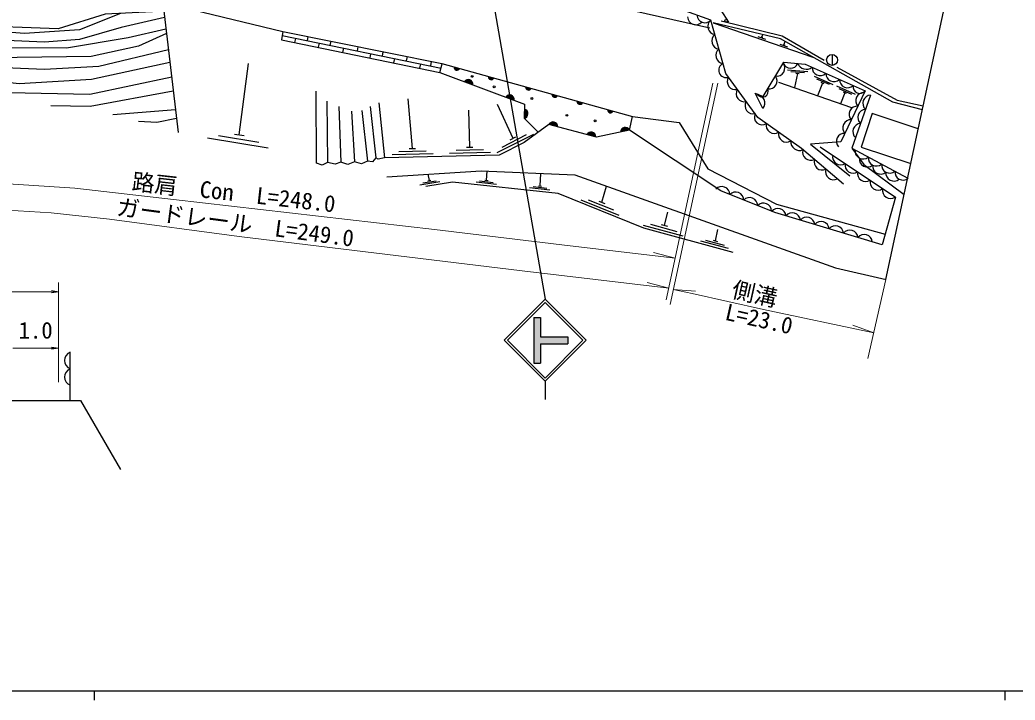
# Model space of a CAD drawing. Units: millimetres at full size, sheet at 1:1000, with parts at other scales. Extents: x 40000 to 680000, y 20000 to 380000.
# Drawn here: x 259863 to 369126, y 204000 to 278663 of the extents above; entities that cross this region are included whole.
import ezdxf
from ezdxf.enums import TextEntityAlignment as Align

# ---------------------------------------------------------------- set-up
doc = ezdxf.new("R2010")
doc.units = ezdxf.units.MM
doc.header["$LTSCALE"] = 1000
for name, color, linetype, lineweight in [('M-BGD', 7, 'Continuous', 25), ('M-BMK-OTRS', 5, 'Continuous', 25), ('M-STR-HTXT', 7, 'Continuous', 13), ('M-STR-STRC', 7, 'Continuous', 25), ('M-TTL-BAND', 7, 'Continuous', 25)]:
    doc.layers.add(name, color=color, linetype=linetype, lineweight=lineweight)
doc.styles.add('ＭＳ ゴシック', font='')
doc.styles.get('ＭＳ ゴシック').set_extended_font_data('MS Gothic')

# ---------------------------------------------------------------- blocks, each defined once
blk = doc.blocks.new('open_arrow')
at = {"color": 0, "linetype": 'Continuous', "lineweight": -2}
blk.add_lwpolyline([(7.5, 1.25), (0, 0), (7.5, -1.25)], dxfattribs=at)

msp = doc.modelspace()

# ---------------------------------------------------------------- hatches: boundary and pattern name
at = {"layer": 'M-BGD'}
for points in [[(307531, 273491), (308135, 273324, -0.84072)], [(309596, 271535), (308668, 271884, -0.82183)], [(311295, 272448), (311898, 272281, -0.84072)], [(315390, 271313), (315993, 271146, -0.84072)], [(314132, 269829), (313204, 270178, -0.82183)], [(318280, 270513), (318883, 270346, -0.84072)], [(315217, 267864), (315259, 268854, -0.82183)], [(321043, 269747), (321646, 269580, -0.84072)], [(324398, 268817), (325001, 268650, -0.84072)], [(318893, 266927), (317936, 267182, -0.82183)], [(326764, 266550), (325795, 266344, -0.82183)], [(323063, 265814), (322105, 266070, -0.82183)]]:
    msp.add_hatch(color=256, dxfattribs=at).paths.add_polyline_path(points)
at = {"layer": 'M-STR-STRC'}
msp.add_hatch(color=256, dxfattribs=at).paths.add_polyline_path([(316280, 245997), (317030, 245997), (317030, 243873), (320030, 243873), (320030, 243123), (317030, 243123), (317030, 240997), (316280, 240997)])

# ---------------------------------------------------------------- linework, layer by layer
at = {"layer": 'M-BGD'}
for p, q in [((275556, 280576), (277246, 266303)), ((335978, 278340), (346935, 274580)), ((288666, 276937), (306105, 273374)), ((290119, 276640), (290026, 276191)), ((291483, 276832), (291391, 276380)), ((340875, 276834), (341733, 276564)), ((341231, 276816), (341431, 276753)), ((341331, 276785), (341414, 277047)), ((292719, 276109), (292625, 275655)), ((293987, 276326), (293894, 275869)), ((295394, 275562), (295299, 275102)), ((296976, 275723), (296881, 275258)), ((343300, 276003), (344149, 275704)), ((343655, 275973), (343853, 275903)), ((343754, 275938), (343881, 276298)), ((298371, 274954), (298275, 274488)), ((299717, 275169), (299621, 274698)), ((300991, 274419), (300894, 273947)), ((302371, 274634), (302273, 274157)), ((349034, 274870), (349034, 273670)), ((283953, 266050), (284977, 273878)), ((303829, 273839), (303730, 273361)), ((304963, 273607), (305061, 274090)), ((346382, 272966), (344141, 273163)), ((345996, 272849), (344501, 272980)), ((345235, 272765), (344896, 271231)), ((345410, 272750), (345061, 272780)), ((349146, 271553), (347090, 272466)), ((348743, 271568), (347372, 272176)), ((343156, 271837), (351159, 269050)), ((347996, 271735), (347446, 270343)), ((348156, 271664), (347836, 271806)), ((351600, 270464), (349544, 271377)), ((351197, 270479), (349826, 271088)), ((302960, 264551), (302494, 270003)), ((350450, 270646), (349973, 269463)), ((350610, 270575), (350290, 270717)), ((270081, 268268), (276946, 268836)), ((314005, 265656), (312282, 269368)), ((309254, 264696), (309157, 268758)), ((326780, 266554), (327131, 268060)), ((280476, 265716), (287134, 264607)), ((281659, 265975), (286098, 265236)), ((283435, 266136), (284471, 265963)), ((312270, 264103), (316283, 266139)), ((312803, 264710), (315479, 266067)), ((313693, 265498), (314317, 265815)), ((302610, 264543), (303309, 264559)), ((307761, 264362), (310760, 264431)), ((308904, 264688), (309603, 264705)), ((300724, 263899), (305223, 264003)), ((301467, 264217), (304466, 264286)), ((307018, 264045), (311517, 264149)), ((304819, 261038), (304699, 261727)), ((311092, 261057), (311181, 262056)), ((316967, 260433), (317072, 261820)), ((303759, 260558), (305978, 260927)), ((304104, 260767), (305583, 261014)), ((304646, 261010), (304992, 261067)), ((309942, 260877), (312179, 260640)), ((310330, 260987), (311822, 260828)), ((310918, 261075), (311266, 261038)), ((315817, 260253), (318054, 260015)), ((316205, 260363), (317697, 260204)), ((316793, 260451), (317141, 260414)), ((323764, 258643), (324272, 260422)), ((321453, 258931), (325625, 257243)), ((322261, 258927), (325042, 257802)), ((323440, 258774), (324089, 258512)), ((330621, 256128), (331017, 257575)), ((328292, 256143), (332633, 254956)), ((329095, 256235), (331988, 255443)), ((330283, 256221), (330958, 256036)), ((336218, 254410), (336486, 255669)), ((334588, 254421), (337627, 253590)), ((335150, 254485), (337176, 253931)), ((335982, 254475), (336455, 254346)), ((265363, 236890), (265363, 242181)), ((264092, 236890), (265396, 236890)), ((264829, 236890), (266509, 236890)), ((266509, 236890), (270918, 229319))]:
    msp.add_line(p, q, dxfattribs=at)
for points in [[(97051, 261956), (97860, 262926), (108778, 264200), (116524, 265947), (128775, 270051), (141873, 275613), (155634, 282149), (169673, 288205), (182547, 292992), (194807, 296372), (206431, 298705), (220369, 300197), (235467, 300497), (253771, 298549), (278233, 294077), (328035, 283176), (336802, 279749), (337672, 278407)], [(143895, 249040), (145221, 256535), (146589, 259226), (149779, 261835), (156078, 265645), (176547, 270158), (191724, 270865), (214276, 274640), (223359, 278044), (234796, 280363), (255440, 282644), (275556, 280576), (288733, 277387), (306193, 273862), (327131, 268060), (332228, 267398), (335377, 262304), (342927, 258440), (354864, 255133)], [(335738, 278647), (325958, 282195), (326005, 279940), (335604, 277808)], [(270897, 279382), (266420, 277565), (260356, 277154), (253599, 277695), (251369, 277630), (247142, 276980), (241316, 277954), (235853, 277824), (228403, 276417), (219148, 273689)], [(275749, 278943), (270985, 277826), (266391, 276506), (262577, 276236), (253329, 276626), (248549, 275756), (245031, 275724), (240467, 276144), (230468, 275484), (225394, 274554)], [(275170, 279600), (269236, 279297), (264060, 277674), (254098, 278042), (244926, 277611)], [(350302, 260637), (345693, 264554), (340889, 267956), (337356, 272784), (335738, 278647)], [(228340, 273865), (239389, 275305), (247947, 274885), (255424, 275635), (264979, 275606), (271765, 276716), (275898, 277686)], [(358945, 268780), (355714, 269642), (343383, 276578), (335978, 278340)], [(336841, 278571), (343557, 276911), (348147, 274260)], [(275958, 277183), (272879, 275785), (267684, 274645), (248677, 274405), (233504, 273925)], [(288733, 277387), (288599, 276486), (305973, 272898), (306237, 273850)], [(276171, 275381), (268546, 273557), (262569, 273209), (250294, 273717), (244900, 273504)], [(249302, 272834), (259782, 271682), (267715, 272164), (276330, 274036)], [(341444, 268925), (340577, 270627), (341467, 270270), (343733, 274018), (346067, 273813), (352661, 270887), (350000, 265287), (346663, 265034), (350970, 261560)], [(349543, 273466), (356189, 269853), (359044, 269240)], [(276529, 272361), (267542, 270492), (258653, 270663), (252994, 271473)], [(305973, 272898), (315281, 269397), (315217, 267869), (316777, 266332)], [(263250, 269275), (267585, 269190), (276705, 270872)], [(293550, 269760), (293634, 263003), (293041, 262721), (292434, 262947), (292384, 270842)], [(353256, 270403), (351191, 264572), (357342, 261309)], [(294876, 269168), (295116, 263060), (294481, 262834), (293634, 263003)], [(298335, 269168), (298928, 263511), (298575, 263074), (298038, 263172)], [(299273, 269548), (299876, 263517), (299185, 263362), (298928, 263511)], [(277063, 267853), (274880, 267402), (272881, 267502)], [(296274, 268660), (296584, 263102), (295850, 262777), (295116, 263060)], [(297389, 268702), (298038, 263172), (297361, 262848), (296584, 263102)], [(358498, 266696), (353425, 268397), (352222, 264707), (357687, 262917)], [(347738, 264745), (355989, 259193), (354545, 253979), (342748, 257532), (336808, 259886), (326780, 266554), (323168, 265786), (317936, 267182), (315241, 265204), (312490, 263809), (299876, 263517)], [(351191, 264572), (352528, 262785), (356952, 259492)], [(300139, 261449), (310511, 262083), (320772, 261672), (349397, 251449), (354953, 250176)], [(338167, 253127), (328354, 255812), (318952, 259615), (307348, 260848), (304437, 260363)], [(226592, 236890), (229092, 236890), (244092, 236890), (259092, 236890), (264092, 236890)]]:
    msp.add_lwpolyline(points, dxfattribs=at)
for centre, radius in [((337396, 278556), 150), ((349034, 274270), 600), ((309514, 272462), 100), ((311934, 271313), 100), ((316083, 270032), 100), ((319923, 268187), 100), ((323011, 267591), 100)]:
    msp.add_circle(centre, radius, dxfattribs=at)
for centre, radius, start, end in [((334063, 279012), 886, 181.58826, 318.15641), ((335077, 279233), 886, 181.7747, 318.34284), ((336274, 277937), 886, 127.13775, 263.7059), ((336713, 276347), 886, 127.13775, 263.7059), ((337152, 274756), 886, 127.13775, 263.7059), ((307848, 273460), 318, 174.40374, 334.62147), ((337410, 273141), 815, 115.87279, 287.94509), ((342966, 273383), 886, 260.55908, 37.12722), ((344476, 274200), 849, 199.20038, 338.09757), ((346199, 274245), 1003, 201.10939, 309.51515), ((347723, 273437), 886, 177.78683, 314.35497), ((309097, 271618), 505, 350.55897, 148.21716), ((311611, 272417), 318, 174.40374, 334.62147), ((338414, 271893), 886, 147.91485, 284.48299), ((342112, 271971), 886, 260.55908, 37.12722), ((349232, 272767), 886, 177.78683, 314.35497), ((350740, 272098), 886, 177.78683, 314.35497), ((315706, 271282), 318, 174.40374, 334.62147), ((339389, 270561), 886, 147.91485, 284.48299), ((341390, 270827), 637, 208.48426, 25.06185), ((352077, 271322), 729, 168.87438, 323.26742), ((313634, 269912), 505, 350.55897, 148.21716), ((318596, 270482), 318, 174.40374, 334.62147), ((340778, 269510), 886, 318.70402, 95.27216), ((352506, 269795), 886, 86.29136, 222.8595), ((353290, 269517), 886, 92.21271, 228.78086), ((315140, 268364), 505, 278.78348, 76.44168), ((321359, 269716), 318, 174.40374, 334.62147), ((324714, 268787), 318, 174.40374, 334.62147), ((340363, 269230), 886, 147.91485, 284.48299), ((351797, 268305), 886, 86.29136, 222.8595), ((352739, 267962), 886, 92.21271, 228.78086), ((341332, 267987), 840, 152.73904, 305.15928), ((351089, 266815), 886, 86.29136, 222.8595), ((318389, 266960), 505, 356.23463, 153.89282), ((326300, 266352), 505, 23.16659, 180.82478), ((342679, 267090), 886, 166.41531, 302.98346), ((352188, 266407), 886, 92.21271, 228.78086), ((322559, 265847), 505, 356.23463, 153.89282), ((344026, 266136), 886, 166.41531, 302.98346), ((350381, 265325), 886, 86.29136, 222.8595), ((345435, 265258), 928, 171.98087, 296.19132), ((346687, 264140), 886, 161.3544, 297.92254), ((347944, 263072), 886, 161.3544, 297.92254), ((349973, 263636), 886, 167.78153, 304.34968), ((352438, 264282), 886, 173.77042, 310.33857), ((352906, 263401), 886, 173.77042, 310.33857), ((353896, 263509), 886, 173.77042, 310.33857), ((349201, 262003), 886, 161.3544, 297.92254), ((351342, 262715), 886, 167.78153, 304.34968), ((354364, 262628), 886, 173.77042, 310.33857), ((355353, 262735), 886, 173.77042, 310.33857), ((352711, 261794), 886, 167.78153, 304.34968), ((355822, 261855), 886, 173.77042, 310.33857), ((356811, 261962), 886, 173.77042, 310.33857), ((336911, 259492), 886, 0.1009, 136.66905), ((354080, 260873), 886, 167.78153, 304.34968), ((355449, 259952), 886, 167.78153, 304.34968), ((338445, 258884), 886, 0.1009, 136.66905), ((339979, 258276), 886, 0.1009, 136.66905), ((341513, 257668), 886, 0.1009, 136.66905), ((343086, 257088), 886, 4.95585, 141.52399), ((344666, 256612), 886, 4.95585, 141.52399), ((346246, 256136), 886, 4.95585, 141.52399), ((347826, 255660), 886, 4.95585, 141.52399), ((349406, 255184), 886, 4.95585, 141.52399), ((350986, 254709), 886, 4.95585, 141.52399), ((352566, 254233), 886, 4.95585, 141.52399), ((265748, 241274), 985, 112.99542, 247.00458), ((265748, 239460), 985, 112.99542, 247.00458)]:
    msp.add_arc(centre, radius, start, end, dxfattribs=at)
at = {"layer": 'M-BMK-OTRS'}
msp.add_line((354951, 250169), (367487, 308575), dxfattribs=at)
at = {"layer": 'M-STR-HTXT'}
for p, q in [((330825, 247932), (335927, 271702)), ((336493, 271702), (331242, 247431)), ((331811, 252527), (329436, 253148)), ((264092, 238890), (264092, 249821)), ((331097, 249201), (328724, 249829)), ((354951, 250169), (352961, 241487)), ((264092, 248821), (211592, 248821)), ((331599, 249080), (334047, 248900)), ((353613, 244330), (351305, 245167)), ((259092, 242630), (264092, 242630))]:
    msp.add_line(p, q, dxfattribs=at)
for points in [[(105351, 235275), (124303, 240187), (137094, 243544), (156046, 248504), (165270, 250869), (177064, 253992), (184355, 255492), (192692, 257002), (201248, 258348), (208631, 259232), (215598, 259977), (224840, 260647), (233526, 261025), (241377, 261140), (249232, 261018), (258574, 260684), (265893, 260178), (276714, 258962), (305388, 255653), (320294, 253870), (331811, 252527)], [(331097, 249201), (315013, 251124), (283927, 254885), (269696, 256801), (263282, 257503), (256024, 257908), (245213, 258228), (236618, 258270), (227961, 257886), (217697, 257211), (211136, 256585), (204140, 255765), (197020, 254760), (183407, 252346), (177264, 250982), (168012, 248580), (147987, 243293), (123573, 236862), (106215, 232387)], [(353613, 244330), (341504, 246885), (333658, 248634), (331599, 249080)]]:
    msp.add_lwpolyline(points, dxfattribs=at)
at = {"layer": 'M-STR-STRC'}
for p, q in [((310744, 286974), (317531, 247998)), ((313031, 243498), (317531, 247998)), ((313384, 243498), (317531, 247645)), ((322031, 243498), (317531, 247998)), ((321678, 243498), (317531, 247645)), ((316280, 245997), (316280, 240997)), ((316280, 245997), (317030, 245997)), ((317030, 245997), (317030, 243873)), ((317030, 243873), (320030, 243873)), ((320030, 243873), (320030, 243123)), ((313031, 243498), (317531, 238997)), ((313384, 243498), (317531, 239351)), ((317030, 243123), (320030, 243123)), ((317030, 243123), (317030, 240997)), ((317531, 239351), (321678, 243498)), ((317531, 238998), (322031, 243498)), ((316280, 240997), (317030, 240997)), ((317531, 238997), (317531, 236997))]:
    msp.add_line(p, q, dxfattribs=at)
at = {"layer": 'M-TTL-BAND'}
for p, q in [((40000, 205000), (579000, 205000)), ((268000, 205000), (268000, 204000)), ((368000, 205000), (368000, 204000))]:
    msp.add_line(p, q, dxfattribs=at)

# ---------------------------------------------------------------- block references
at = {"layer": 'M-STR-HTXT', "xscale": 100, "yscale": 100, "rotation": 180}
for p in [(264092, 248821), (264092, 242630)]:
    msp.add_blockref('open_arrow', p, dxfattribs=at)

# ---------------------------------------------------------------- texts
at = {"layer": 'M-STR-HTXT', "style": 'ＭＳ ゴシック'}
for s, rotation, p in [('路肩  Con  L=248.0', 353.589, (272017, 259490)), ('ガードレール\u3000L=249.0', 352.333, (270329, 256715)), ('側溝', 347.431, (337789, 247713)), ('L=23.0', 347.431, (337053, 245227))]:
    msp.add_text(s, height=1833, rotation=rotation, dxfattribs=at).set_placement(p, align=Align.BOTTOM_LEFT)
msp.add_text('1.0', height=1833, dxfattribs=at).set_placement((261592, 243130), align=Align.BOTTOM_CENTER)

doc.saveas('drawing.dxf')
